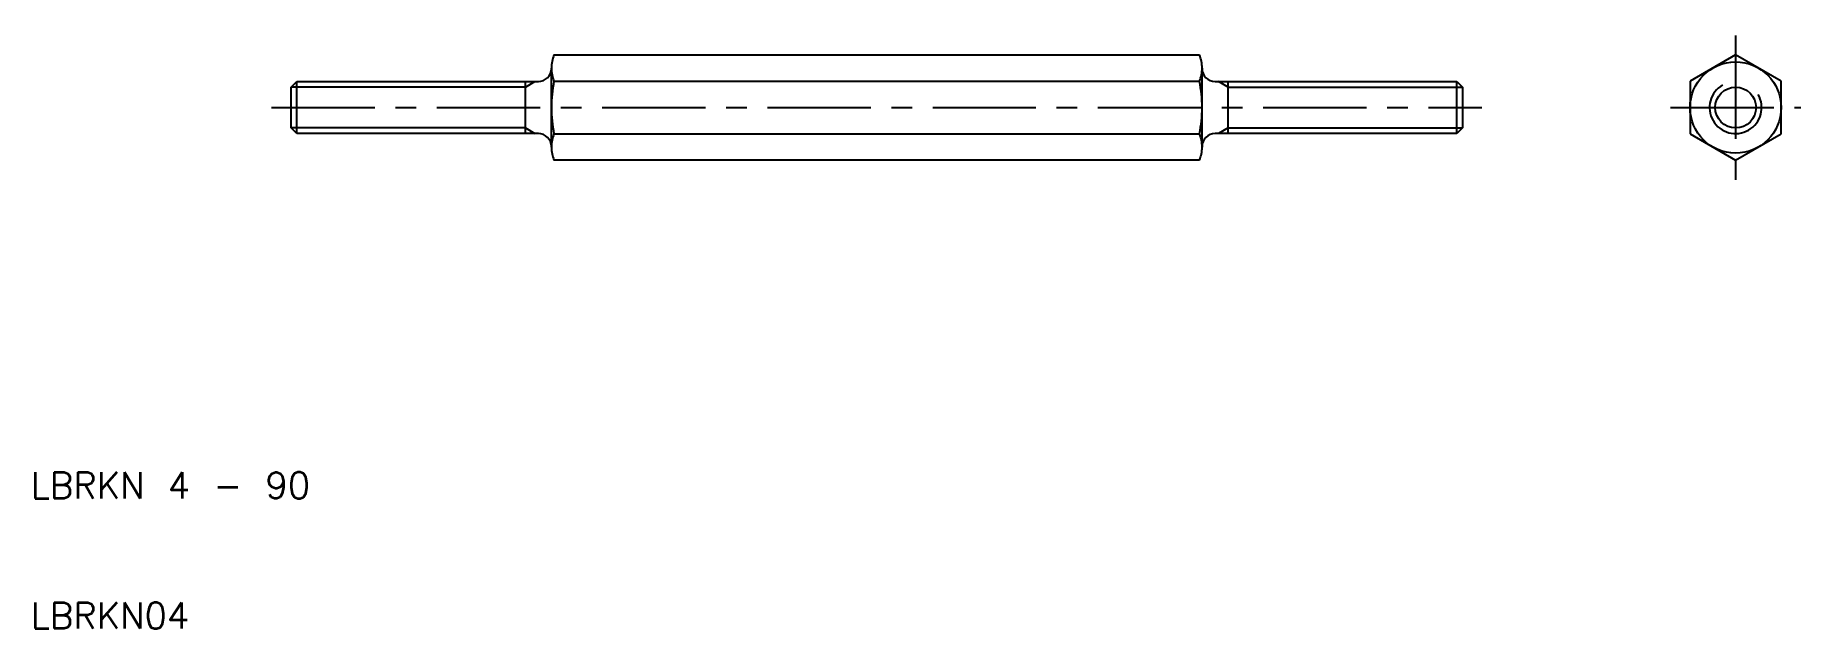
# Model space of a CAD drawing. Extents: x 10 to 146, y 10 to 56.
import ezdxf

# ---------------------------------------------------------------- set-up
doc = ezdxf.new("R2010")
doc.units = 0
doc.header["$LTSCALE"] = 0.25
doc.linetypes.add('CENTER', pattern=[50.8, 31.75, -6.35, 6.35, -6.35])
doc.layers.get('0').update_dxf_attribs({"linetype": 'CONTINUOUS'})
doc.layers.add('CENTER', color=1, linetype='CENTER')
doc.styles.get("Standard").update_dxf_attribs({"font": 'txt.shx', "bigfont": 'extfont.shx'})

msp = doc.modelspace()

# ---------------------------------------------------------------- linework, layer by layer
for p, q in [((50, 53), (50, 53.03)), ((50, 47), (50, 53)), ((50.2, 54.04), (99.8, 54.04)), ((100, 53.03), (100, 53)), ((100, 47), (100, 53)), ((141, 54.04), (137.5, 52.02)), ((144.5, 52.02), (141, 54.04)), ((30, 51.57), (30.43, 52)), ((30, 48.43), (30, 51.57)), ((30.43, 52), (48, 52)), ((30.43, 48), (30.43, 52)), ((48, 48), (48, 52)), ((48, 52), (48.74, 52)), ((48.74, 52), (49, 52)), ((50.2, 52.02), (99.8, 52.02)), ((101, 52), (101.26, 52)), ((101.26, 52), (119.57, 52)), ((102, 48), (102, 52)), ((119.57, 52), (120, 51.57)), ((119.57, 48), (119.57, 52)), ((120, 51.57), (120, 48.43)), ((137.5, 52.02), (137.5, 47.98)), ((144.5, 47.98), (144.5, 52.02)), ((30.43, 48), (30, 48.43)), ((49, 48), (30.43, 48)), ((50.2, 47.98), (99.8, 47.98)), ((119.57, 48), (101, 48)), ((120, 48.43), (119.57, 48)), ((137.5, 47.98), (141, 45.96)), ((141, 45.96), (144.5, 47.98)), ((50, 46.97), (50, 47)), ((100, 47), (100, 46.97)), ((99.8, 45.96), (50.2, 45.96))]:
    msp.add_line(p, q)
at = {"color": 3}
for p, q in [((48, 51.57), (30, 51.57)), ((48, 51.57), (48.74, 52)), ((102, 51.57), (101.26, 52)), ((102, 51.57), (120, 51.57)), ((48, 48.43), (30, 48.43)), ((48, 48.43), (48.74, 48)), ((102, 48.43), (101.26, 48)), ((102, 48.43), (120, 48.43))]:
    msp.add_line(p, q, dxfattribs=at)
for radius in [3.5, 1.57]:
    msp.add_circle((141, 50), radius)
for centre, radius, start, end in [((49, 53), 1, 270, 0), ((52.7, 53.03), 2.7, 158.0126, 180), ((52.7, 53.03), 2.7, 180, 201.9874), ((97.3, 53.03), 2.7, 0, 21.9874), ((97.3, 53.03), 2.7, 338.0126, 0), ((101, 53), 1, 180, 270), ((60.5, 50), 10.5, 168.9042, 191.0958), ((89.5, 50), 10.5, 348.9042, 11.0958), ((49, 47), 1, 0, 90), ((52.7, 46.97), 2.7, 158.0126, 180), ((97.3, 46.97), 2.7, 0, 21.9874), ((101, 47), 1, 90, 180), ((52.7, 46.97), 2.7, 180, 201.9874), ((97.3, 46.97), 2.7, 338.0126, 0)]:
    msp.add_arc(centre, radius, start, end)
msp.add_arc((141, 50), 2, 120, 30, dxfattribs=at)
at = {"layer": 'CENTER', "color": 1, "linetype": 'CENTER'}
for p, q in [((141, 55.54), (141, 44.46)), ((28.5, 50), (121.5, 50)), ((136, 50), (146, 50))]:
    msp.add_line(p, q, dxfattribs=at)

# ---------------------------------------------------------------- texts
for s, p in [('LBRKN 4 - 90', (10, 20)), ('LBRKN04', (10, 10))]:
    msp.add_text(s, height=2).set_placement(p)

doc.saveas('drawing.dxf')
